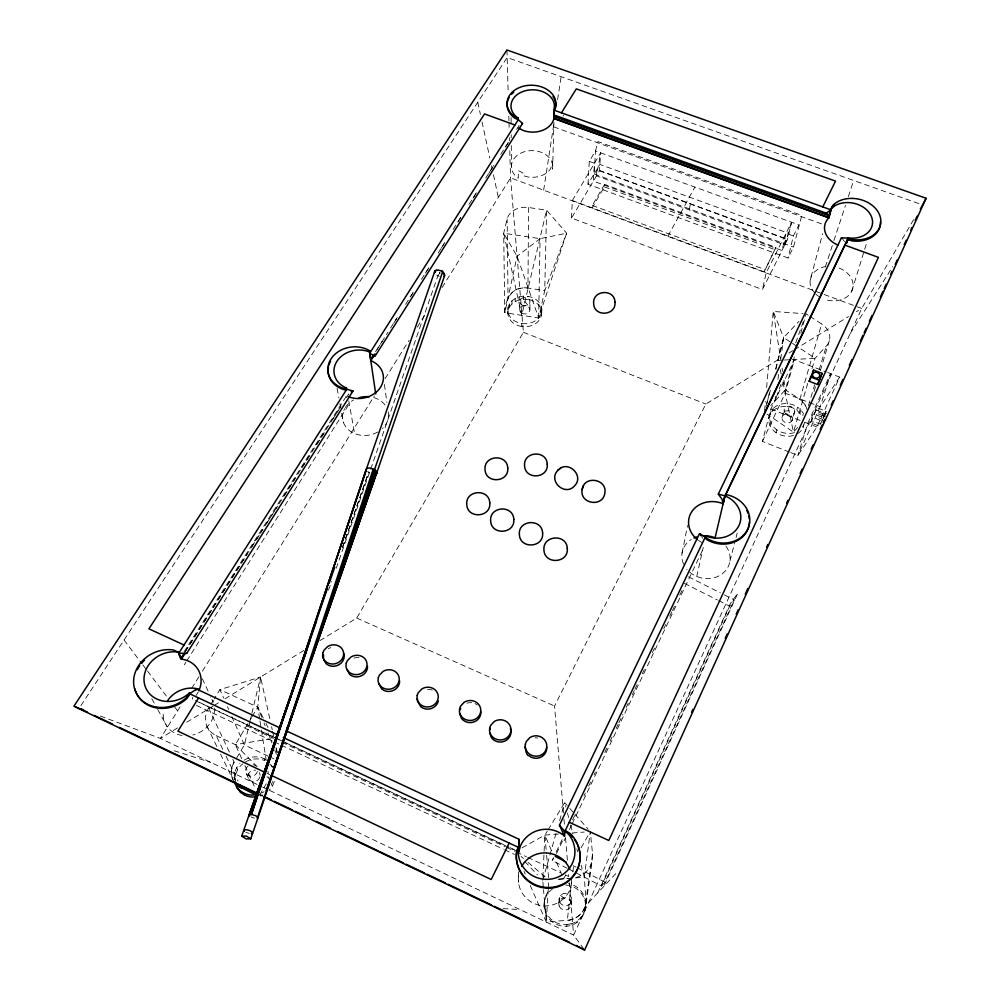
<?xml version="1.0" encoding="UTF-8"?>
<svg xmlns="http://www.w3.org/2000/svg" width="1000" height="1000" viewBox="0 0 1000 1000"><rect width="100%" height="100%" fill="white"/><g stroke="black" fill="none" stroke-linecap="round" stroke-linejoin="round"><path stroke-width="0.75" stroke-dasharray="5 3.75" d="M519.725 310.15L519.725 301.95M541.525 312.4L541.462 315.438A16.938 13.787 0.4 0 1 521.65 326.5L521.7 323.475A16.988 13.812 0.4 0 1 508.125 307.288C510.387 298.975 519.913 295.125 527.888 296.337A16.988 13.812 0.4 0 1 541.512 312.488A16.988 13.812 0.4 0 1 521.663 323.475M521.65 326.5A16.938 13.787 0.4 0 1 508.15 310.338C509.95 303.587 516.838 299.65 523.475 299.212L523.488 296.15M541.45 315.525A16.938 13.787 0.4 0 0 527.875 299.413L527.888 296.337M528.575 207.525L527.95 288.075L544.725 290.625L566.625 233.188L546.587 210.188L528.575 207.525A18.4 14.463 0.4 0 0 507.15 218.975L503.688 233.238L504.812 312.75L538.65 317.938L566.625 233.188L540.075 238.663L503.688 233.238L521.712 315.338L546.587 210.188L544.725 290.625L538.65 317.938L517.075 256.225L503.688 233.238M529.888 309.525L529.975 301.325M538.65 317.938L540.075 238.663L517.075 256.225L504.812 312.75C504.8 299.088 512.875 285.4 527.95 288.075C519.938 286.85 510.337 290.712 508.025 299.075L507.15 218.975M541.675 311.837L541.737 308.8M552.725 165.613A20.688 15.9 0.6 0 0 523.075 152.175A20.688 15.9 0.6 0 0 518.263 178.275L518.4 170.675L523.225 173.113L523.212 175.688L527.9 176.962A20.775 15.938 0.6 0 0 550.75 168.55L552.625 161.412L552.425 169.125L552.725 165.613L553.925 122.212M552.95 888.587A20.825 20.55 35.7 0 0 566.725 926.225C578.725 925.462 586.812 913.725 585.7 902.262A20.888 20.612 34.7 0 0 568.513 883.65M585.288 909.275L585.7 902.262M571.838 878.238L567.35 920.413C578.525 919.638 587.513 909 586.325 897.837L592.55 853.863L590.3 831.6L584.3 877.175L586.138 903.275L583.237 910.875L579.738 915.05L575.25 918.175L570.075 920.013L546.287 922.075L530.212 885.413M571.512 218.062L572.3 200.538L600.662 152.838L599.462 170.75L571.512 218.062L762.45 289.538L787.475 239.587L791.587 222.262L766.25 272.65L762.45 289.538M542.888 877.387L544.875 835.075L547.263 831.175M544.438 901.75L544.525 900.113M544.175 907.138L544.263 905.5M587.975 184.237L589.288 161.4L595.513 150.975L597.938 141.588L801.8 215.413L793.5 247.075L788.062 258.012L587.975 184.237L594.087 173.912L595.513 150.975L798.913 224.925L793.388 235.975L788.062 258.012M548.237 889.362L546.287 922.075L543.525 889.663M548.325 887.812L548.7 881.587M604.6 184.387L592.275 205.425L592.125 207.9L604.412 186.887L604.6 184.387L775.875 247.387L764.2 271.887L775.875 247.387M596.475 175.825L596.875 169.5L786.237 238.837L784.8 244.95L596.475 175.825L600.662 152.838M558.85 902.75L559.225 898.325M192.387 697.288L192.425 699.275M563.15 116.225L563.4 115.138M764.613 410.838L765.425 401.512M766.637 387.537L773.238 311.438L803.075 313.6M566.725 926.225L566.888 924.65A20.888 20.612 34.7 0 1 549.075 890.487M572.9 872L573.55 865.863M571.15 905.013L571.638 900.612M572.038 925.088L572.225 923.512C579.05 920.95 584.188 914.837 585.513 907.663M576.85 922.613L577.05 921.038M580.825 918.975L581.038 917.387M775.638 396.375L775 401.012L781.737 382.125M777.95 379.35L779.013 371.6M780.7 359.225L783.65 337.55L773.238 311.438L780.65 359.038M583.7 914.425L583.925 912.812M586.138 903.275L592.362 859.737M689.4 209.925L690.312 203.713M234.237 779.788L234.662 772.362L236.713 767.625A20.538 18.65 -29.5 0 1 239.938 763.475M235.362 783L235.625 774.375L237.675 769.663A20.463 18.6 -29.6 0 1 242.862 763.737M543.663 190.175L554.05 122.7M557.6 99.688L561.138 76.688M439.375 272.45L439.663 273.888L439.575 272.663M682.062 553.088L687.55 525.55M439.875 273.3L439.575 272.4M696.75 576.487L703.263 547.35M775.925 369.3L783.65 337.55L798.962 321.337M250.125 720.8L244.387 744.963L235.712 759.513M250.487 719.3L251.562 714.762M251.925 713.25L260.55 677.013L219.913 689.613L214.262 698.812M766.012 406.4L770.225 389.938M775.6 368.988L783.65 337.55L791.188 342.525M729.95 560.962L734.538 543.35M736.075 537.475L737.225 533.075M789.375 452.075L762.387 441.413L770.875 409.038L794.325 359.762L826.225 371.962M768.925 418.512L769.663 415.662M766.85 403.475L770.4 390.1M772.212 411.587L772.962 408.725M814.912 293.15A21.7 17.05 11.8 0 1 810.188 280.163L822.6 233.663M794.338 356.987L785.438 389.738L770.788 405.562M800.8 333.175L806.062 313.825L808.662 315.512M762.387 441.413L785.212 393.212L794.325 359.762M776.062 432.638L776.838 429.812M781.975 417.6L784.1 409.938M542.737 880.4L556.263 832.55M559.637 820.588L564.712 802.65L568.8 807.275M797.65 433.625A17.8 14.75 13 0 0 800.812 431.012L802.987 427.725L804.538 422.425M792.225 420.363A5.35 4.438 12.9 0 0 786.413 413.963A5.35 4.438 12.9 0 0 783.15 420.962A5.35 4.438 12.9 0 0 792.225 420.363L794.75 411.6M796.775 409.988L797.6 407.125L800.962 410.012L803.4 413.475L802.55 416.325L796.775 409.988A17.8 14.75 13 0 0 768.9 418.625A17.8 14.75 13 0 0 793.7 435.412M809.963 316.35L821.65 323.963L799.837 399.412L804.575 403.988L806.5 407.675M807.725 383.375L793.462 432.125L767 414.1M812.05 368.612L815.075 358.275L826.263 346.163A19.412 15.575 12 0 0 821.65 323.963M800.125 412.863L800.962 410.012M784.8 244.95L791.587 222.262M808.4 405.7L814.663 384.862M819.125 369.988L826.263 346.163M802.987 427.725L803.838 424.9L801.663 428.188M814.025 391.55L815.825 385.588M820.325 370.65L829.325 340.775M810.188 280.163L811.488 275.912L814.137 272.188L817.975 269.237A21.7 17.05 11.8 0 1 825.337 266.675M810.5 422.738L817.038 407.762L826.05 411.262L825.337 413.512L819.525 426.262L810.5 422.738L817.038 407.762M851.8 291.087L866.7 242.775M823.037 417.887L824.075 414.637M823.538 417.325L824.125 415.487L826.087 416.25M823.425 418.675L824.513 415.3M825.312 266.95L833.475 242.037M833.95 240.575L845.475 205.387M848.35 196.588L853.637 180.463M336.213 568.312L437.875 275.837L439.913 272.6M342.537 547.425L368.688 472.175L367.638 471.425M342.55 547.15L368.688 472.175L369.938 472.837M328.5 590.225L331.6 581.425M795.713 342.887L804.513 318.175M232.825 759.388L234.137 762.163C231.163 767.275 230.325 773.713 232.775 779.2L220.55 754.125M790.8 452.638L797.9 455.45L816.9 427L839.675 377.1L827.675 372.512M821.95 420.275L822.425 419.225L816.525 416.925M826.05 411.262L823.15 417.625L817.25 415.325M597.762 892.887L730.325 603.612L737.913 593.05L603.675 886.562M568.6 869L601.487 886.05L729.7 606.163L734.237 599.85L721.775 593.575M601.487 886.05L605.062 882.212L734.237 599.85M348.35 394.75L348.688 394.038L344.513 400.613M564.113 840.75L565.45 837.938M569.462 829.5L571.475 825.288M572.137 823.888L702.688 549.913M567.238 868.288L552.163 860.475L553.5 857.663M556.188 852.038L562.9 837.962M556.525 853.55L563.9 838.1M572.612 819.837L574.612 815.625M584 795.962L585.337 793.15M588.688 786.125L590.7 781.912M594.05 774.887L595.388 772.075M604.763 752.412L606.775 748.2M610.125 741.175L612.137 736.963M616.15 728.538L618.162 724.325M618.837 722.913L622.85 714.488M626.2 707.463L628.212 703.25M632.238 694.825L634.237 690.612M634.913 689.212L638.263 682.188M642.288 673.75L644.287 669.538M652.337 652.688L655.688 645.662M663.725 628.812L665.725 624.6M669.75 616.163L671.762 611.95M672.425 610.55L674.438 606.337M679.8 595.1L683.15 588.075M563.462 813L554.55 706.038L705.825 404.038L781.137 357.863M783.438 244.425L788.938 233.463L599.888 164.412L593.737 174.8M234.137 762.163C230.65 767.95 230.45 775.537 233.925 781.388M667.962 236.1L694.862 187.087M565.825 874.75L563.538 878.787L555.112 859.05M581.125 847.775L588.763 834.3M259.662 795.088L266.238 783.787M319.825 640.675L356.712 618.062L523.413 332.3L510.55 177.862L509.725 148.55M913.625 219.625L861.725 308.45L573.638 935.1L583.925 949.075M241.725 758.612L235.35 744.638L251.4 717.825M252.2 716.5L257.762 707.2L260.55 677.013L270.238 720.713M548.05 829.887L564.712 802.65L565.887 807.113M222.8 749.375L216.2 735.612A22.562 20.137 -26.2 0 1 208.6 708.012L210.225 705.387M211.025 704.075L213.45 700.125M180.075 706.9L160.4 738.413L99.5 715.75M191.65 688.375L199.088 676.462M202.4 671.175L374.338 395.925M385.075 378.725L409.05 340.35M417.312 327.113L426.413 312.562M442.113 287.413L510.55 177.862L861.725 308.45L856.45 311.7M184.262 664.788L185.925 662.15M186.762 660.837L349.288 403.713M184.013 651.875L347.638 394.15M185.287 651.55L325.337 430.825M326.175 429.513L341.188 405.863M375.538 351.725L382.212 341.2M390.562 328.038L397.25 317.512M405.588 304.363L413.938 291.2M421.45 279.363L429.8 266.212M438.15 253.05L444.825 242.525M453.175 229.375L462.362 214.9M469.038 204.375L477.388 191.213M485.737 178.062L494.087 164.9M500.763 154.375L509.95 139.913M516.625 129.388L519.125 125.438M185.138 651.888L247.65 553.362M251.825 546.788L262.663 529.712M266.825 523.15L277.663 506.062M284.337 495.562L295.163 478.475M301.837 467.975L310.175 454.837M316.837 444.325L325.175 431.188M332.675 419.363L341.012 406.225M377.062 349.412L387.912 332.312M393.762 323.1L397.1 317.838M410.45 296.788L413.8 291.525M425.475 273.113L429.65 266.537M441.337 248.113L444.675 242.85M458.038 221.812L462.212 215.225M473.062 198.125L477.238 191.55M488.925 173.137L493.925 165.238M505.613 146.825L509.787 140.25M850.25 333.438L892.788 266.537M839.675 377.1L820.212 406.775L797.9 455.45L807.663 423.4L830.575 373.625L820.212 406.775L785.212 393.212M80.887 705.625L507.175 57.538L919.35 203.787M552.163 860.475L553.675 858.413M797.65 427.5L793.462 432.125L782.487 380.225M588.5 902.763L617.337 871.988M177.525 727.913L160.4 738.413L257.125 784.45M186.75 722.262L213.113 706.1M214.425 705.288L218.375 702.862M224.975 698.825L304.025 650.362M789.062 353L793.025 350.575M794.35 349.762L848.512 316.55M522.075 847.825L544.875 835.075L558.513 834.025M566.888 924.65L572.225 923.512M216.2 735.612L235.35 744.638L273.5 738.375L272.125 735.675M572.137 832.987L584.25 832.062M559.075 879.137L567.987 878.45M575.4 877.875L584.3 877.175L581.163 865.25M558.013 879.312L570.3 878.35M784.137 411.112L789.425 410.763M778.3 360.375L782.887 360.112M784.425 360.025L790.55 359.675M792.087 359.588L815.075 358.275L798.737 347.5M523.475 299.212L527.875 299.413M503.15 908.6L519.975 909.562M254.488 818.15L251.125 817M249.237 833.425L245.85 832.288M174.312 750.8L210.738 762.375M553.575 126.812L822.3 224.175M589.288 161.4L594.45 163.287L593.35 181.112L782 250.525L786.05 233.287L793.388 235.975M599.462 170.75L787.475 239.587M594.087 173.912L793.5 247.075M604.412 186.887L775.325 249.812M592.275 205.425L764.737 269.488M572.3 200.538L766.25 272.65M816.338 410.025L825.337 413.512M818.713 412.15L824.6 414.438M817.987 413.738L823.875 416.025M815.788 418.525L821.7 420.812L820.238 424.025L811.188 420.5M770.875 409.038L803.425 421.737M804.837 422.3L816.9 427M523.413 332.3L705.825 404.038M439.175 276.388L436.688 275.138M356.712 618.062L554.55 706.038M199.412 702.387L277.038 738.7M278.45 739.362L284.1 742M285.512 742.663L508.512 846.975M509.913 847.638L514.15 849.625M195.25 700.588L517.312 851.338M246.625 725.8L273.5 738.375M281.975 742.35L505.188 846.8M506.6 847.463L515.075 851.438M516.487 852.087L526.375 856.725M527.788 857.387L560.288 872.588M565.938 875.238L568.763 876.55L568.375 871.9M196.475 705.462L272.8 741.213M274.212 741.875L279.862 744.525M281.288 745.188L503.188 849.137M504.6 849.8L514.5 854.438M268.1 756.137L244.387 744.963L231.838 716.587M269.488 756.787L275.075 759.412M266.837 773.25L269.662 774.587M262.75 787.125L268.363 789.8M269.775 790.475L573.638 935.1L569.275 882.712M260.212 794.587L263.025 795.925M259.613 794.875L262.425 796.213M688.512 576.838L720.387 592.875M684.425 583.362L717.35 599.95M718.725 600.638L729.7 606.163M573.2 865.688L575.962 867.125M577.35 867.85L605.062 882.212M792.45 343.35L797.475 346.675M560.588 895.4L565.425 899.463M521.125 856.475L523.438 858.438M528.05 862.362L545.337 877.087M235.35 744.638L257.162 766.663M266.975 776.562L269.15 778.763L267.938 771.15M524.837 861.55L537.475 874.862M569.825 808.438L573.925 813.075M574.95 814.225L588.25 829.287M524.85 301.637L527.762 305.075M124.038 640.025L141.888 663.65M142.838 664.887L146.588 669.862M147.525 671.1L167.262 697.2M174.788 707.15L177.6 710.875M843.15 239.638L844.438 241.612M151.812 698.713L156.95 708.05M157.688 709.388L167.225 726.75M263.238 718.05L257.762 707.2L219.913 689.613L223.675 698.138M265.975 723.462L268.025 727.537M206.962 726.263L217.15 747.163M233.925 777.337L234.887 779.338M226.112 756.263L238 781.038M234.662 772.362L235.625 774.375M208.6 708.012L229.55 752.438M236.713 767.625L237.675 769.663M246.312 773.713L248.787 779.1M202.35 678.688L208.725 692.513M211.9 699.425L213.175 702.188A26.25 23.163 -27.3 0 0 210.287 696.912M244.913 765.6L255.75 789.35M227.45 706.65L228.7 709.488M524.025 871.312L525.262 874.125M551.5 850.588L544.875 835.075L546.5 853.675M272.275 786.1L271.425 784.112A20.538 18.65 -29.5 0 0 273.438 779.35M264.1 758.688L264.962 760.738A20.463 18.6 -29.6 0 0 245.037 762.212M261.725 717.175L257.762 707.2L259.713 719.375M263.988 722.887L265.125 725.738M267.95 732.862L271.9 742.85M274.738 749.975L276.425 754.262M807.038 409.625C804.575 399.15 792.825 395.812 785.438 389.738L783.763 378.988M567.45 813.075L568.625 817.55M570.588 825L572.938 833.95M576.85 848.85L577.638 851.838M276.012 748.45L277.1 752.763M271.575 726.737L272.238 729.75M272.575 731.25L273.913 737.288M276.25 747.825L277.25 752.35M477.775 102.225L480.387 114.312M482.025 121.862L489.85 158.138M491.475 165.688L492.125 168.713M493.438 174.762L498.325 197.425M780.238 369.538L781.2 374.113M337.088 388.275L338.888 397.938M339.95 403.6L340.812 408.2M341.737 413.212L343.438 422.375M348.775 400.85L354.562 433.537M259.95 720.9L261.163 728.512M261.4 730.037L266.25 760.487M782.087 368.25L782.562 371.312M384.412 384.462L386.887 402.45M546.638 855.225L548.787 880.025M542.875 881.95L543.4 888.125M563.975 819.2L564.625 826.95M565.525 837.8L567.6 862.6M506.962 50L508.162 93.012M508.812 116.163L508.95 120.787M508.988 122.325L509.162 128.5M509.425 137.75L509.513 140.838M508.125 307.288L508.15 310.338M507.863 310.887L507.9 313.925M509.513 303.875L509.538 306.925M511.087 117.662L511.138 123.863M511.213 134.7L511.225 137.8M511.287 145.55L511.438 167.237M511.938 300.875L511.962 303.938M515.225 298.488L515.237 301.55M518.462 871.75L518.488 882.5M519.163 296.875L519.175 299.938M439.562 273.8A2.712 0.925 -55.6 0 1 440.15 272.787M328.325 648.75A10.562 9.525 -16.8 0 1 330.825 647.625M535.062 737.9A10.762 10.2 2.1 0 1 537.863 738.037M354.05 658.1A10.575 9.6 -15.7 0 1 359.475 657.712M427.413 689.4A10.637 9.85 -11.1 0 1 432.762 690.337M466.887 703.213A10.662 9.963 -6.8 0 1 472.375 702.812M475 703.612A10.662 9.963 -6.8 0 1 477.3 705.025M257.475 771.5A6.212 5.637 -29.1 0 1 247.875 775.3A6.212 5.637 -29.1 0 1 248.588 765.688M253.2 764.775A6.212 5.637 -29.1 0 1 255.912 766.05M274.275 781.35A20.463 18.6 -29.6 0 1 269.088 790.3M262.55 794.95A20.463 18.6 -29.6 0 1 260.062 795.938M269.975 764.262A20.463 18.6 -29.6 0 1 272.25 767.1M264.05 791.7A20.538 18.65 -29.5 0 1 261.675 792.987M244.112 760.163A20.538 18.65 -29.5 0 1 266.275 759.9M271.413 765.062A20.538 18.65 -29.5 0 1 272.575 767.2M259.262 772.613A6.162 5.6 -29.5 0 1 260.05 775.4M259.85 776.9A6.162 5.6 -29.5 0 1 252.45 781.5A6.162 5.6 -29.5 0 1 248.212 774.825A6.162 5.6 -29.5 0 1 255.613 770.225M701.725 542.4A25.288 21.9 12.2 0 1 698.4 540.337M725.925 546.125A24.288 21.288 12.8 0 1 720.113 575.25A24.288 21.288 12.8 0 1 686.787 569.188M683.637 564.163A24.288 21.288 12.8 0 1 691.312 539.438M839.087 268.075A21.7 17.05 11.8 0 1 851.75 291.188A21.7 17.05 11.8 0 1 823.988 299.075M819.013 296.562A21.7 17.05 11.8 0 1 815.825 294.075M214.425 708.138A26.25 23.163 -27.3 0 1 192.85 734.987M182.125 735.475A26.25 23.163 -27.3 0 1 163.562 710.387M198.225 692.013A27.4 23.95 -26.1 0 1 196.025 695.512M388.237 411.925A23.087 19.35 -7.7 0 1 382.375 428.625M377.713 432.038A23.087 19.35 -7.7 0 1 350.275 431.188A23.087 19.35 -7.7 0 1 344.663 408.688M345.337 407.537A23.087 19.35 -7.7 0 1 353.525 399.975M373.675 397.575A23.087 19.35 -7.7 0 1 386.475 407.163M701.988 537.1A22.025 9.912 33.9 0 1 702.613 538.212M571.75 882.75A26.85 26.475 13.5 0 1 541.65 905.638A26.85 26.475 13.5 0 1 518.538 875.588M823.95 416.287A3.462 2.837 14.4 0 1 826.475 413.038M824.55 416.213A2.837 2.325 14.4 0 1 826.1 413.65M794.538 432.6A17.85 14.775 12.9 0 1 769.65 415.788A17.85 14.775 12.9 0 1 797.6 407.125M592.55 853.863A23.012 22.462 17.7 0 1 574.825 877.812M565.662 885.025A20.825 20.55 35.7 0 1 585.462 903.9M521.525 304.8A5.138 4.162 0.4 0 0 529.9 302.413A5.138 4.162 0.4 0 0 523.125 297.725A5.138 4.162 0.4 0 0 521.525 304.8M521.5 313A5.1 4.138 0.4 0 0 529.825 310.613A5.1 4.138 0.4 0 0 523.1 305.938A5.1 4.138 0.4 0 0 521.5 313M785.275 413.325A5.4 4.462 12.8 0 0 794.425 412.713A5.4 4.462 12.8 0 0 788.562 406.275A5.4 4.462 12.8 0 0 785.275 413.325M559.513 901.575A6.325 6.238 32.1 0 0 570.275 903.538A6.325 6.238 32.1 0 0 566.487 893.325A6.325 6.238 32.1 0 0 559.513 901.575M559.138 905.975A6.262 6.188 34.7 0 0 569.8 907.913A6.262 6.188 34.7 0 0 566.05 897.788A6.262 6.188 34.7 0 0 559.138 905.975"/><path stroke-width="1.5" d="M837.837 245.062A22.788 17.512 11.3 0 1 828.713 217.963L828.55 214.788L826.775 213.337L554.062 114.987L553.737 119.188A21.55 16.238 0.6 0 1 522.863 130.325L518.35 127.975M286.975 731.162L518.8 839.188L518.7 848.662M509.15 97.463A24.375 18.275 0.6 0 0 514.825 118.188L518.25 119.763L518.188 118.138A21.725 16.287 0.6 0 1 523.237 91.388A21.725 16.287 0.6 0 1 554.388 105.162L553.8 118.55L828.825 217.875L831.35 208.512L835.263 205.55A22.975 17.6 11.2 0 1 870.487 214.638A22.975 17.6 11.2 0 1 853.675 238.175L841.388 237.875L718.288 494.125L722.138 499.4L723.037 504M518.337 118.225L514.812 116.788A24.4 18.275 0.6 0 1 523.25 86.25A24.4 18.275 0.6 0 1 555.65 106.025L554.275 110.262L555.612 107.438A24.375 18.275 0.6 0 0 553.038 96.538M582.163 489.538C579.362 503.975 602.888 507.7 604.825 493.212C607.612 478.913 584.075 474.9 582.163 489.538L582.65 488.15M518.8 839.188L518.75 851.925M348.025 396.55A23.988 19.837 -7.3 0 0 380.525 387.238A23.988 19.837 -7.3 0 0 370.8 360.637L371.362 358.3A20.962 8.787 40 0 1 374.212 356.325L375 356.25L522.513 123.462L518.35 119.625L369.7 353.212L370.812 360.412M518.725 852L520.425 845.95A28.087 27.513 9.6 0 1 563.212 834.963L564.487 836.2L565.1 830.487L569.587 833.1A31.925 31.275 10.3 0 1 559.038 885.713A31.925 31.275 10.3 0 1 516.663 851.425L518.45 846.612L518.75 851.762L518.725 850.875M565.025 831.263L565.1 830.487M417.45 698.7L417.45 700.625M525.288 747.5C525.262 743.45 525.125 755.588 528.962 755.8A10.762 10.2 2.1 0 0 546.675 747.237M323.562 654.9L323.45 658.637M701.25 535.962A22.025 9.912 33.9 0 0 700.413 534.812L699.525 533.575L559.462 825.163L564.487 836.2M718.288 494.125L724.95 495.887A25.525 22.05 12.1 0 1 738.962 525.538A25.525 22.05 12.1 0 1 705.812 535.938L705.05 538.112L707.1 539.788A28.112 24.288 12.5 0 0 749.475 521.725M559.462 825.163L564.812 831.525L705.812 535.938M723.037 503.713L724.95 495.887L848.188 237.925L846.637 243.05M724.95 495.887L715.088 537.812A24.288 21.288 12.8 0 0 702.775 535.8M724.688 497.013L723.112 503.713A25.288 21.9 12.2 0 0 692.188 511.1A25.288 21.9 12.2 0 0 697.375 539.55M848.05 238.225L852.613 239.587A26.75 20.463 11.4 0 0 878.35 212.35A26.75 20.463 11.4 0 0 832.9 205.212L830.6 209.713L832.525 206.562A26.725 20.45 11.4 0 1 834.5 204.862M554.1 115.113L554.025 110.162L830.987 209.85L828.863 217.625L553.8 118.3M518.713 846.737L518.475 847.6A28.375 27.75 9 0 0 553.925 878.462A28.375 27.75 9 0 0 568.9 834.65L564.938 830.812M809.137 381.25L813.587 370.087L822.1 373.35L817.613 384.513L809.137 381.25L812.3 374.475M812.725 373.013L813.587 370.087M846.675 243.05L847.812 239.237L725.225 495.887M817.613 384.513L822.1 373.35M823.913 421.05L823.512 422.312L823.562 421.587M373.25 469.025L257.288 818.275L375.55 470.438L370.5 468.113L368.05 467.962L366.287 469.188L251.425 814.463L249.037 815.075L241.737 836.162L246.088 838.9L250.75 838.825L257.987 817.725L255.912 815.788L251.425 814.463L366.287 469.188M366.4 469.875L250.475 814.425L316.637 620.75M273.688 768.238L375.55 470.438L376.887 472.675L289.65 721.25M327.663 587.75L249.725 814.525L290.75 696.462M329.175 583.337L334.75 567.137M366.55 468.612L434.837 271.075C438.075 268.688 444.2 271.25 444.738 275.238L376.625 473.25L376.887 472.675M292.8 690.562L306.65 650.725M266.262 790.362L376.788 471.987L293.75 709.262M249.237 814.737L309.738 641.25M286.525 729.9L288.075 725.475M286.55 730.075L288.1 725.662M295.738 682.875L249.037 815.075L249.55 815.987M583.038 487.075L583.5 485.763M489.9 729.788L490.163 729.05M460.2 709.75L460.737 708.3M691.6 712.225L692.887 709.388M725.212 638.288L727.15 634.025M736.2 614.125L738.138 609.85M745.25 594.212L747.837 588.525M766.575 547.3L767.875 544.45M786.612 503.225L787.913 500.375M800.188 473.363L802.125 469.1M811.175 449.188L813.112 444.925M820.225 429.288L822.163 425.025M831.213 405.112L833.162 400.85M840.263 385.213L842.85 379.525M849.312 365.312L851.9 359.625M860.3 341.138L862.887 335.45M864.188 332.6L866.125 328.338M869.35 321.238L871.938 315.55M880.337 297.062L882.925 291.375M884.225 288.525L886.162 284.262M890.688 274.312L891.975 271.475M895.212 264.363L897.15 260.1M904.237 244.5L906.175 240.25M910.675 230.325L911.963 227.5M915.188 220.413L917.125 216.163M920.337 209.075L926.1 198.275L506.962 50L73.9 706.225L258.2 794.2M823.325 422.863L824.963 419.275M263.825 796.888L584.6 950L926.1 198.275M822.788 206.912L835.537 181.1L576.312 88.875L561.45 112.837M509.2 843.05L491.2 879.5L271.075 775.25M241.737 836.162L246.412 836.087L250.75 838.825M257.987 817.725L374.5 469.688L442.6 271.863A2.712 0.925 -55.6 0 0 441.637 271.225M198.55 697.925L177.938 731.137L264.012 771.912M252.537 833.363C252.812 830.612 243.238 827.938 244.262 831.275M181.8 657.15L184.3 653.2M371.225 358.625L372.887 355.988M198.825 690.788A27.4 23.95 -26.1 0 0 186.588 660.238L181.537 659.062L184.862 653.587M370.8 360.637L374.975 353.85M134.887 688.888A32.2 28.05 -26.1 0 0 186.863 698.5L190.125 693.988L189.662 693.05L185.688 695.913A27.675 24.125 -25.8 0 1 144.412 683.625A27.675 24.125 -25.8 0 1 176.812 651.925L178.287 652.275C183.113 666.5 179.55 653.825 186.775 653.3L353.013 390.95L346.737 389.288L346.525 388.062A24.2 19.95 -7.3 0 1 336.863 361.375A24.2 19.95 -7.3 0 1 369.513 351.962L370 351.2L368.713 350.188A25.95 21.375 -7.4 0 0 331.037 358.85A25.95 21.375 -7.4 0 0 343.888 388.5L346.05 388.8L346.525 388.062M178.287 652.275L173.637 650.025A32.237 28.075 -26.1 0 0 134.45 688.312A32.237 28.075 -26.1 0 0 186.4 697.562L189.662 693.05M346.737 389.288L178.75 653.25L181.537 659.062M195.562 690.325L196.513 689.013L279.913 727.875M557.8 470.438C547.587 480.812 565.087 496.95 574.625 485.788C584.812 475.462 567.362 459.137 557.8 470.438L558.737 469.7M443.812 276.45L444.438 275.925A2.675 2.1 39.2 0 0 444.412 275.4M559.925 468.775L560.638 468.212M830.987 209.85L826.112 213.212M189.2 692.837L189.662 693.775L196.513 689.013M351.125 391.775A21.188 10.2 24.2 0 1 352 391.362L353.013 390.95M564.5 836.087L564.275 835.163M375.125 473.888L376.025 473.663M251.287 833.65L252.037 833.575M521.788 123.537L522.513 123.462M186.775 653.3L178.75 653.25L181.513 658.863M725.487 494.762L727.763 494.963A28.15 24.312 12.5 0 1 747.8 529A28.15 24.312 12.5 0 1 707.35 538.7L705.3 537.025M847.663 239.55L852.225 240.912A26.725 20.45 11.4 0 0 880.413 221.925M572.938 122.675L575.862 123.737M597.863 131.662L600.788 132.725M553.888 116.5L828.825 215.712M514.925 125L484.538 113.938L148.925 628.837L184.013 644.987M844.975 245.162L878.425 257.35L608.8 840.487L569.312 822.312M75.225 706.725L87.513 712.163M80.65 708.737L83.55 709.812M810.413 376.875L818.938 380.15M189.662 693.775L277.625 734.862M283.275 737.5L518.713 847.5M94.438 715.475L112.438 724.062M119.375 727.375L257.4 793.25M265.837 797.275L271.45 799.95M274.262 801.287L292.538 810.013M295.35 811.35L309.4 818.062M316.425 821.413L330.487 828.125M337.512 831.475L378.263 850.925M379.675 851.6L403.45 862.95M406.25 864.275L424.425 872.962M427.225 874.287L445.412 882.975M448.2 884.3L491.562 905M494.363 906.338L569.425 942.15M576.263 945.413L584.6 950M256.225 795.05L239.1 786.675L233.925 781.388L237.113 785.15L241.312 787.925L239.988 785.175M555.188 856.35L566.275 862.1M699.8 533.825L705.575 537.025M369.7 353.212L374.6 355.938M254.838 796.988A20.463 18.6 -29.6 0 1 244.788 795.163L240.637 792.425L236.525 786.712L239.688 790.45L243.85 793.2A20.538 18.65 -29.5 0 0 256.575 794.675M841.388 237.875L842.325 238.725M564.587 831.263L564.1 830.738L564.875 831.587M323.65 659.862L326.45 663.988A10.562 9.525 -16.8 0 0 339.15 664.613A10.562 9.525 -16.8 0 0 343.787 653.462M235.525 784.225L234.55 782.237L237.475 788.688M239.688 790.45L240.637 792.425M243.85 793.2L244.788 795.163M178.538 651.875L179 652.85M489.613 732.712L491.413 737.65L493.263 739.613A10.713 10.088 -3.3 0 0 510.412 728.562M459.625 713.363L461.362 718.25L463.188 720.188A10.662 9.963 -6.8 0 0 474.95 721.513A10.662 9.963 -6.8 0 0 480.9 711.812M417.575 701.25L420.788 706.75A10.637 9.85 -11.1 0 0 431.175 708.575A10.637 9.85 -11.1 0 0 438.3 701.038M378.75 683.675L381.875 689.112A10.6 9.712 -13.9 0 0 393.475 690.413A10.6 9.712 -13.9 0 0 399.625 680.913M346.05 388.8L346.262 390.025L344.1 389.712A25.913 21.35 -7.4 0 1 328.45 366.825M346.737 669.175L349.787 674.562A10.575 9.6 -15.7 0 0 361.325 675.85A10.575 9.6 -15.7 0 0 367.537 666.45M370 351.2L370.175 352.45M369.513 351.962L375.725 393.963M518.45 846.612L516.663 852.175A31.888 31.225 10.4 0 0 551.975 888A31.888 31.225 10.4 0 0 577.725 845.438M435.375 271.8A2.712 2.05 -14.4 0 0 434.588 272.562L434.837 271.075A2.688 2.112 39 0 1 436.087 270.338A2.775 2.175 39 0 1 437.188 270.425M443.612 273.888A2.763 2.175 39.2 0 1 443.988 274.363M167.463 700.863A26.25 23.163 -27.3 0 1 199.262 689.275M746.85 510.662A28.112 24.288 12.5 0 1 748.037 513.325M748.875 516.075A28.112 24.288 12.5 0 1 749.362 518.913M511.6 94.225A24.375 18.275 0.6 0 1 513.725 92.3M358.975 397.713A23.087 19.35 -7.7 0 1 369.35 396.763M569.513 833.875A31.888 31.225 10.4 0 1 572.513 836.925M574.3 839.212A31.888 31.225 10.4 0 1 577.163 844.15M137.325 669.712A32.2 28.05 -26.1 0 1 139.787 665.638M141.512 663.4A32.2 28.05 -26.1 0 1 144.562 660.225M328.8 365.412A25.913 21.35 -7.4 0 1 330.575 361.25M693.913 538.025A24.288 21.288 12.8 0 1 696.725 536.938M521.613 866.462A26.85 26.475 13.5 0 1 569.8 869.175M614.975 302.225C616.35 315.863 593.888 317.3 593.663 303.538C592.275 289.862 614.8 288.438 614.975 302.225M567.288 548.413C568.825 563.325 544.5 564.925 543.95 550.013C542.438 535.138 566.75 533.45 567.288 548.413M547.238 464.212C548.638 478.65 525.1 480.225 524.562 465.712C523.162 451.3 546.725 449.637 547.238 464.212M542.6 532.987C544.075 547.85 519.925 549.388 519.362 534.575C517.913 519.712 542.038 518.162 542.6 532.987M525.375 744.125L525.3 745.462A8.113 7.675 1.7 0 0 526.462 750.6C528.775 755.3 534.8 757.275 539.65 755.675A10.8 10.225 2.1 0 0 545.612 741.4A10.8 10.225 2.1 0 0 529.862 737.588L526.25 741.6L525.375 744.125M513.8 519.325C515.237 534.113 491.225 535.638 490.65 520.887C489.225 506.175 513.225 504.538 513.8 519.325M489.7 728L489.613 729.325A8.075 7.6 -3.7 0 0 490.7 734.412C492.975 739.087 498.963 741 503.762 739.425A10.75 10.113 -3.3 0 0 509.85 725.3A10.75 10.113 -3.3 0 0 494.237 721.525L490.588 725.5L489.7 728M507.75 468.038C509.137 482.5 485.575 484.062 485.025 469.538C483.638 455.062 507.2 453.512 507.75 468.038M489.787 502.95C491.2 517.587 467.325 519.188 466.75 504.487C465.35 489.837 489.212 488.237 489.787 502.95M459.637 708.637L459.525 709.938A8.037 7.5 -7.1 0 0 460.562 714.975C462.8 719.625 468.762 721.475 473.512 719.925A10.7 9.988 -6.8 0 0 479.712 705.975A10.7 9.988 -6.8 0 0 464.212 702.237L460.55 706.162L459.637 708.637M417.238 695.25L417.113 696.55A8.012 7.412 -11.3 0 0 418.075 701.525C420.262 706.162 426.188 707.962 430.887 706.438A10.675 9.875 -11.1 0 0 437.25 692.613A10.675 9.875 -11.1 0 0 421.887 688.913L418.188 692.8L417.238 695.25M378.35 677.675L378.212 678.95A7.987 7.312 -14.1 0 0 379.1 683.875C381.238 688.5 387.137 690.238 391.788 688.737A10.637 9.738 -13.8 0 0 398.288 675.062A10.637 9.738 -13.8 0 0 383.05 671.413L379.312 675.25L378.35 677.675M346.275 663.175L346.125 664.438A7.975 7.225 -15.9 0 0 346.962 669.325C349.05 673.925 354.925 675.612 359.525 674.137A10.613 9.625 -15.6 0 0 366.15 660.6A10.613 9.625 -15.6 0 0 351.012 656.975L347.262 660.775L346.275 663.175M322.938 652.638L322.775 653.888A7.963 7.163 -16.9 0 0 323.575 658.737C325.637 663.325 331.5 664.975 336.062 663.512A10.6 9.537 -16.7 0 0 342.775 650.075A10.6 9.537 -16.7 0 0 327.725 646.475L323.95 650.25L322.938 652.638M813.4 376.95A3.638 2.95 13.1 0 0 819.525 376.45A3.638 2.95 13.1 0 0 815.462 372.238A3.638 2.95 13.1 0 0 813.4 376.95"/></g></svg>
